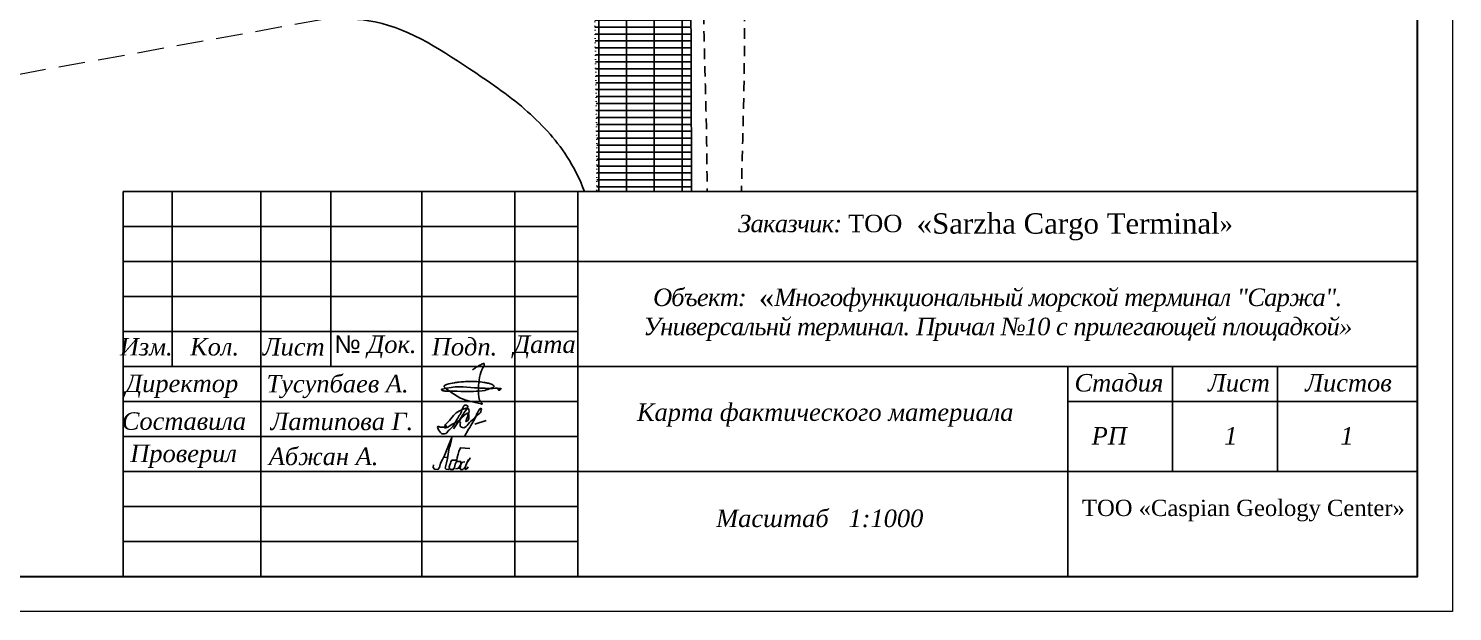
# Model space of a CAD drawing. Header units: millimetres. Extents: x 0 to 9536964, y 0 to 4781485.
# Drawn here: x 9536760.6 to 9536964.2, y 4780593.8 to 4780677 of the extents above; entities that cross this region are included whole.
import ezdxf

# ---------------------------------------------------------------- set-up
doc = ezdxf.new("R2010")
doc.units = ezdxf.units.MM
for name, pattern in [('DASHED', [19.05, 12.7, -6.35]), ('Подошва насыпи (выемки)', [1, 0, 0.5, -0.5]), ('Штриховая 1 к 1.5', [2.5, 1.5, -1])]:
    doc.linetypes.add(name, pattern=pattern)
doc.layers.add('Berth line', color=5, linetype='Continuous', lineweight=50)
doc.layers.add('Рамка 1', color=3, linetype='Continuous', lineweight=50)
doc.styles.add('style1', font='timesi.ttf', dxfattribs={"height": 0.8})

msp = doc.modelspace()

# ---------------------------------------------------------------- hatches: boundary and pattern name
h = msp.add_hatch()
h.set_pattern_fill('GRATE', color=256, scale=1.25)
h.set_pattern_definition([(0, (9535913.4705, 4780079.9442), (0, 0.9921875), []), (90, (9535913.4705, 4780079.944), (-3.96875, 2e-16), [])])
h.paths.add_polyline_path([(9536841.87432, 4780653.77052), (9536855.41924, 4780653.77052), (9536855.3827, 4780672.1519), (9536855.2709, 4780691.7251), (9536841.6494, 4780693.8601), (9536841.5383, 4780682.2453), (9536841.9045, 4780658.8211)])

# ---------------------------------------------------------------- linework, layer by layer
for p, q in [((9536959.1839, 4780653.77052), (9536774.1839, 4780653.77052)), ((9536774.1839, 4780653.77052), (9536774.1839, 4780598.77052)), ((9536781.1839, 4780653.77052), (9536781.1839, 4780628.77052)), ((9536793.85764, 4780628.77052), (9536793.85764, 4780653.77052)), ((9536803.85764, 4780653.77052), (9536803.85764, 4780628.77052)), ((9536816.85764, 4780598.77052), (9536816.85764, 4780653.77052)), ((9536830.16794, 4780598.77052), (9536830.16794, 4780653.77052)), ((9536839.1839, 4780653.77052), (9536839.1839, 4780598.77052)), ((9536774.1839, 4780648.77052), (9536839.1839, 4780648.77052)), ((9536774.1839, 4780643.77052), (9536959.1839, 4780643.77052)), ((9536774.1839, 4780638.77052), (9536839.1839, 4780638.77052)), ((9536774.1839, 4780633.77052), (9536839.1839, 4780633.77052)), ((9536774.1839, 4780628.77052), (9536959.1839, 4780628.77052)), ((9536781.1839, 4780628.77052), (9536791.1839, 4780628.77052)), ((9536801.1839, 4780628.77052), (9536791.1839, 4780628.77052)), ((9536793.85764, 4780628.77052), (9536793.85764, 4780598.77052)), ((9536909.1839, 4780628.77052), (9536909.1839, 4780623.77052)), ((9536959.1839, 4780628.77052), (9536909.1839, 4780628.77052)), ((9536909.1839, 4780598.77052), (9536909.1839, 4780628.77052)), ((9536909.1839, 4780628.77052), (9536909.1839, 4780598.77052)), ((9536924.1839, 4780613.77052), (9536924.1839, 4780628.77052)), ((9536924.1839, 4780628.77052), (9536939.1839, 4780628.77052)), ((9536774.1839, 4780623.77052), (9536839.1839, 4780623.77052)), ((9536909.1839, 4780623.77052), (9536959.1839, 4780623.77052)), ((9536959.1839, 4780623.77052), (9536939.1839, 4780623.77052)), ((9536774.1839, 4780618.77052), (9536839.1839, 4780618.77052)), ((9536774.1839, 4780613.77052), (9536959.1839, 4780613.77052)), ((9536774.1839, 4780608.77052), (9536839.1839, 4780608.77052)), ((9536774.1839, 4780603.77052), (9536839.1839, 4780603.77052))]:
    msp.add_line(p, q)
at = {"linetype": 'Continuous'}
msp.add_line((9536939.1839, 4780628.77052), (9536939.1839, 4780613.77052), dxfattribs=at)
at = {"linetype": 'Подошва насыпи (выемки)', "elevation": -16.39595}
msp.add_lwpolyline([(9536841.6494, 4780693.8601), (9536841.5383, 4780682.2453), (9536841.9045, 4780658.8211), (9536841.87432, 4780653.77052)], dxfattribs=at)
at = {"elevation": -10.80135}
msp.add_lwpolyline([(9536855.2709, 4780691.7251), (9536855.3827, 4780672.1519), (9536855.41924, 4780653.77052)], dxfattribs=at)
at = {"color": 160, "elevation": 14.21358}
msp.add_lwpolyline([(9536824.45722, 4780620.53289), (9536826.08738, 4780621.06407)], dxfattribs=at)
at = {"color": 160}
for points in [[(9536818.5516, 4780614.70788), (9536818.49127, 4780614.32602), (9536818.65843, 4780614.11175), (9536819.17876, 4780614.07209), (9536819.4075, 4780614.34809), (9536819.54953, 4780614.94646), (9536819.80969, 4780615.49814), (9536820.08557, 4780616.06517), (9536820.7982, 4780617.71797), (9536821.15451, 4780618.63679), (9536821.06527, 4780618.12157), (9536820.90628, 4780617.49698), (9536820.76238, 4780617.12535), (9536820.62098, 4780616.22923), (9536820.52358, 4780615.60496), (9536820.37213, 4780614.98708), (9536820.21754, 4780614.2352), (9536820.33254, 4780614.08073), (9536820.70645, 4780614.06602), (9536820.81579, 4780614.18531), (9536820.92514, 4780614.03116), (9536821.35875, 4780614.05098), (9536821.55858, 4780614.34969), (9536821.64782, 4780614.82269), (9536821.80241, 4780615.19624), (9536821.85268, 4780615.40539), (9536821.42913, 4780615.38045), (9536821.14446, 4780615.37054), (9536821.015, 4780615.14667), (9536820.96033, 4780614.96213), (9536820.86544, 4780614.69829), (9536820.78563, 4780614.42453), (9536820.81579, 4780614.18531)], [(9536821.85268, 4780615.40539), (9536821.93594, 4780615.75178), (9536822.04929, 4780616.22333), (9536822.14855, 4780616.6363), (9536822.39061, 4780617.15989), (9536823.72349, 4780617.05339)], [(9536819.95629, 4780615.79946), (9536820.55054, 4780615.77776)], [(9536821.80241, 4780615.19624), (9536822.2222, 4780615.21031), (9536822.43209, 4780615.194), (9536822.43209, 4780614.83101), (9536822.33468, 4780614.61322), (9536822.10091, 4780614.26654), (9536821.97963, 4780614.18595), (9536821.70501, 4780614.14565)], [(9536822.6225, 4780615.1505), (9536822.43209, 4780614.83101), (9536822.23414, 4780614.24511), (9536822.2046, 4780614.12742)], [(9536823.03286, 4780615.13259), (9536822.74001, 4780615.11245), (9536822.58291, 4780614.94582), (9536822.43209, 4780614.83101), (9536822.38558, 4780614.49617), (9536822.36045, 4780614.22848), (9536822.39438, 4780614.06634), (9536822.72367, 4780614.05834), (9536823.11958, 4780614.4757), (9536823.29868, 4780614.989), (9536823.52742, 4780615.43802), (9536823.77251, 4780615.68299), (9536823.29868, 4780614.989), (9536823.11958, 4780614.4757), (9536823.07308, 4780614.07497), (9536823.34895, 4780614.17507), (9536823.50731, 4780614.41685)]]:
    msp.add_lwpolyline(points, dxfattribs=at)
at = {"color": 140}
msp.add_open_spline([(9536519.98109, 4780722.11778), (9536519.84059, 4780721.07625), (9536519.53608, 4780718.81895), (9536521.13578, 4780711.7626), (9536525.5329, 4780721.82423), (9536531.56578, 4780727.31126), (9536540.18481, 4780724.46065), (9536546.02715, 4780720.37867), (9536552.62067, 4780720.61946), (9536562.80974, 4780720.25506), (9536563.18906, 4780732.92959), (9536574.21638, 4780738.45596), (9536585.58115, 4780737.78369), (9536597.34544, 4780737.26719), (9536608.42879, 4780736.67954), (9536620.67411, 4780734.05582), (9536632.74842, 4780732.03425), (9536646.67018, 4780728.87811), (9536659.1313, 4780724.35521), (9536671.32395, 4780719.54927), (9536683.35371, 4780718.03422), (9536695.14058, 4780711.70196), (9536709.24126, 4780708.63759), (9536724.14194, 4780704.39359), (9536737.5101, 4780698.20653), (9536749.51258, 4780691.04534), (9536761.12509, 4780685.76514), (9536773.28762, 4780679.57647), (9536785.84321, 4780681.87492), (9536797.51568, 4780677.43528), (9536810.64937, 4780679.79618), (9536822.07153, 4780672.42427), (9536831.5812, 4780665.96016), (9536837.21613, 4780659.99242), (9536839.46112, 4780655.52576), (9536840.1089, 4780653.77052)], degree=3, knots=[0, 0, 0, 0, 3.352675216, 7.266200682, 15.53114651, 21.474976685, 33.40854489, 37.687015984, 42.637156654, 53.206648661, 61.888698569, 73.727375361, 85.360840609, 96.270168025, 109.016700719, 118.58052624, 133.774740954, 145.767240304, 161.325911022, 173.516405539, 184.961303126, 197.256346782, 213.12194633, 228.053087011, 243.675401705, 257.15880962, 269.862723744, 282.212686324, 296.916948254, 306.147409504, 318.910713979, 334.900199792, 344.641485388, 353.709119084, 359.222408408, 359.222408408, 359.222408408, 359.222408408], dxfattribs=at)
at = {"linetype": 'Штриховая 1 к 1.5'}
for points, knots in [([(9536862.89451, 4780692.08143), (9536862.96994, 4780685.80181), (9536863.1231, 4780673.05005), (9536862.68207, 4780660.236), (9536862.55692, 4780653.77052)], [0, 0, 0, 0, 18.854148377, 38.286316297, 38.286316297, 38.286316297, 38.286316297]), ([(9536856.88833, 4780691.67353), (9536857.01156, 4780685.24286), (9536857.25332, 4780672.627), (9536857.6557, 4780659.95379), (9536857.63077, 4780653.77052)], [0, 0, 0, 0, 19.311297792, 37.885411718, 37.885411718, 37.885411718, 37.885411718])]:
    msp.add_open_spline(points, degree=3, knots=knots, dxfattribs=at)
at = {"color": 5, "lineweight": 25}
msp.add_spline([(9536824.1168, 4780628.3093), (9536824.65735, 4780628.65567), (9536825.0639, 4780628.9008), (9536825.54864, 4780629.13901), (9536825.77097, 4780629.18305), (9536825.7655, 4780628.91119), (9536825.59778, 4780628.58567), (9536825.10995, 4780627.18078), (9536824.97436, 4780625.68512), (9536825.08079, 4780624.09041), (9536825.33305, 4780623.6759), (9536825.48621, 4780623.40335), (9536825.36909, 4780623.42038), (9536822.40188, 4780624.26185), (9536820.63181, 4780625.39051), (9536820.06894, 4780625.99653), (9536820.40702, 4780626.17471), (9536821.52096, 4780626.4437), (9536822.20683, 4780626.53771), (9536823.40743, 4780626.61853), (9536824.74745, 4780626.60017), (9536825.73777, 4780626.49508), (9536826.25617, 4780626.4012), (9536826.80623, 4780626.25494), (9536827.18832, 4780625.92934), (9536826.76236, 4780625.66514), (9536825.87164, 4780625.359), (9536824.23307, 4780625.21659), (9536822.43861, 4780625.21289), (9536820.46133, 4780625.23812), (9536819.9164, 4780625.30979), (9536819.63918, 4780625.46453), (9536819.76531, 4780625.51563), (9536824.41609, 4780625.73455), (9536827.37206, 4780625.65285), (9536827.92988, 4780625.59864), (9536828.13062, 4780625.46138), (9536827.84061, 4780625.37783), (9536827.79741, 4780625.52707), (9536828.26983, 4780625.5744)], degree=3, dxfattribs=at)
at = {"color": 160}
for points in [[(9536820.44597, 4780620.27653, 14.21358), (9536820.11617, 4780620.1486, 14.21358), (9536819.51166, 4780620.11163, 14.21358), (9536819.16373, 4780620.20357, 14.21358), (9536819.38336, 4780619.50748, 14.21358), (9536819.76825, 4780619.15968, 14.21358), (9536820.11617, 4780619.15968, 14.21358), (9536820.44597, 4780619.30609, 14.21358), (9536820.62935, 4780619.56245, 14.21358), (9536821.10557, 4780619.9837, 14.21358), (9536821.7833, 4780621.0271, 14.21358), (9536822.60744, 4780622.54673, 14.21358), (9536823.02857, 4780623.22433, 14.21358), (9536823.37649, 4780623.16937, 14.21358), (9536823.08365, 4780622.38183, 14.21358), (9536822.20443, 4780621.04559, 14.21358), (9536821.41653, 4780619.87376, 14.21358)], [(9536822.18631, 4780620.91717, 14.21358), (9536822.6444, 4780621.50332, 14.21358), (9536823.17498, 4780621.97906, 14.21358), (9536823.4497, 4780622.10748, 14.21358), (9536823.59684, 4780621.66823, 14.21358), (9536823.43158, 4780621.06407, 14.21358), (9536823.21195, 4780620.88069, 14.21358), (9536823.30328, 4780621.39339, 14.21358), (9536823.54175, 4780622.03403, 14.21358), (9536823.61496, 4780622.40031, 14.21358), (9536823.52363, 4780622.72963, 14.21358), (9536823.06553, 4780622.7666, 14.21358), (9536822.49726, 4780622.54673, 14.21358), (9536821.58179, 4780621.97906, 14.21358), (9536820.81274, 4780621.06407, 14.21358), (9536820.13502, 4780620.20357, 14.21358), (9536820.11617, 4780620.03867, 14.21358), (9536820.29955, 4780620.00218, 14.21358), (9536820.77577, 4780620.24005, 14.21358), (9536821.71009, 4780620.78924, 14.21358), (9536822.14934, 4780620.95414, 14.21358), (9536822.35084, 4780620.80772, 14.21358), (9536822.33272, 4780620.29502, 14.21358), (9536822.86403, 4780620.02018, 14.21358), (9536823.50479, 4780620.53289, 14.21358), (9536824.3108, 4780621.35691, 14.21358), (9536824.93344, 4780621.88761, 14.21358), (9536825.37342, 4780622.51025, 14.21358), (9536825.33645, 4780622.7846, 14.21358), (9536824.97041, 4780622.43679, 14.21358), (9536824.53043, 4780621.52132, 14.21358), (9536823.41346, 4780619.56245, 14.21358), (9536822.93724, 4780618.70194, 14.21358)]]:
    msp.add_spline(points, degree=3, dxfattribs=at)
at = {"layer": 'Berth line', "color": 1, "linetype": 'DASHED', "lineweight": 13, "ltscale": 0.3}
msp.add_lwpolyline([(9536847.46389, 4780686.3952), (9536532.5427, 4780629.5492), (9536474.45513, 4780951.34857), (9536474.45513, 4780951.34857), (9536390.1839, 4780951.34857)], dxfattribs=at)
at = {"layer": 'Рамка 1', "color": 7, "lineweight": 20}
msp.add_lwpolyline([(9536964.1839, 4780593.77052), (9536370.1839, 4780593.77052), (9536370.1839, 4781013.77052), (9536964.1839, 4781013.77052)], close=True, dxfattribs=at)
at = {"layer": 'Рамка 1', "color": 7, "lineweight": 30}
msp.add_lwpolyline([(9536390.1839, 4780598.77052), (9536959.1839, 4780598.77052), (9536959.1839, 4781008.77052), (9536390.1839, 4781008.77052)], close=True, dxfattribs=at)

# ---------------------------------------------------------------- texts
at = {"color": 2, "char_height": 2.5, "width": 120.0085512, "attachment_point": 5, "style": 'style1'}
for s, insert in [('\\A1;{\\T0.95;\\C256;Заказчик: \\fTimes New Roman|b0|i0|c204|p18;\\T1;ТОО \\A0;\\H1.16667x; «Sarzha Cargo Terminal\\A1;\\H0.85714x;»\\fTimes New Roman|b0|i1|c204|p18;\\T0.95;  }', (9536897.43046, 4780648.71485)), ('{\\fTimes New Roman|b0|i0|c204|p18;\\H0.93x;\\C256;ТОО «Caspian Geology Center»}', (9536934.29776, 4780608.18759))]:
    msp.add_mtext(s, dxfattribs=dict(at, insert=insert))
at = {"color": 0, "insert": (9536899.15111, 4780636.26313), "char_height": 2.5, "width": 120.0085512, "attachment_point": 5, "line_spacing_factor": 0.9, "style": 'style1'}
msp.add_mtext('\\A1;{\\T0.95;\\C256;Объект:  \\A0;\\fTimes New Roman|b0|i0|c204|p18;\\H1.16667x;\\T1;«\\A1;\\fTimes New Roman|b0|i1|c204|p18;\\H0.85714x;\\T0.95;Многофункциональный морской терминал "Саржа". Универсальнй терминал. Причал №10 с прилегающей площадкой»}', dxfattribs=at)
at = {"color": 0, "char_height": 2.5, "attachment_point": 5, "style": 'style1'}
for s, insert, width in [('Изм.{\\Ftxt|c204; }', (9536777.47366, 4780631.56214), 10.4131216), ('Кол.{\\Ftxt|c204; }', (9536787.24546, 4780631.56214), 11.8331486), ('Лист{\\Ftxt|c204; }', (9536798.55389, 4780631.56214), 10.4131216), ('{\\fArial|b0|i0|c204|p34;№ }Док.{\\Ftxt|c204; }', (9536810.24243, 4780631.56214), 12.1876795), ('Подп.{\\Ftxt|c204; }', (9536822.96492, 4780631.56214), 10.7681284), ('Дата{\\Ftxt|c204; }', (9536834.40027, 4780631.56214), 10.4530956), ('Директор{\\Ftxt|c204; }', (9536782.55705, 4780625.94607), 17.5313399), ('Тусупбаев А.', (9536804.82304, 4780625.89842), 24.9483745), ('Стадия{\\Ftxt|c204; }', (9536916.50481, 4780626.42021), 17.5327675), ('Лист{\\Ftxt|c204; }', (9536933.6545, 4780626.42021), 15.041058), ('Листов{\\Ftxt|c204; }', (9536949.30922, 4780626.42021), 17.1772849), ('Карта фактического материала', (9536874.52492, 4780621.83394), 52.7702796), ('Составила{\\Ftxt|c204; }', (9536782.86866, 4780620.94607), 21.0923525), ('Латипова Г.{\\Ftxt|c204; }', (9536805.43569, 4780620.89842), 20.9650898), ('РП', (9536915.12529, 4780618.87099), 11.1264663), ('1', (9536932.494, 4780618.87099), 10.4145493), ('1', (9536949.09899, 4780618.87099), 10.4145493), ('Проверил{\\Ftxt|c204; }', (9536782.81443, 4780615.94607), 19.5347961), ('Абжан А.{\\Ftxt|c204; }', (9536802.81989, 4780615.89842), 17.5313399), ('Масштаб   1:1000{\\Ftxt|c204; }', (9536873.74226, 4780607.05099), 37.4650159), ('{\\fTimes New Roman|b0|i0|c204|p18;\\C256; }', (9536933.25626, 4780604.58305), 22.872145)]:
    msp.add_mtext(s, dxfattribs=dict(at, insert=insert, width=width))

doc.saveas('drawing.dxf')
